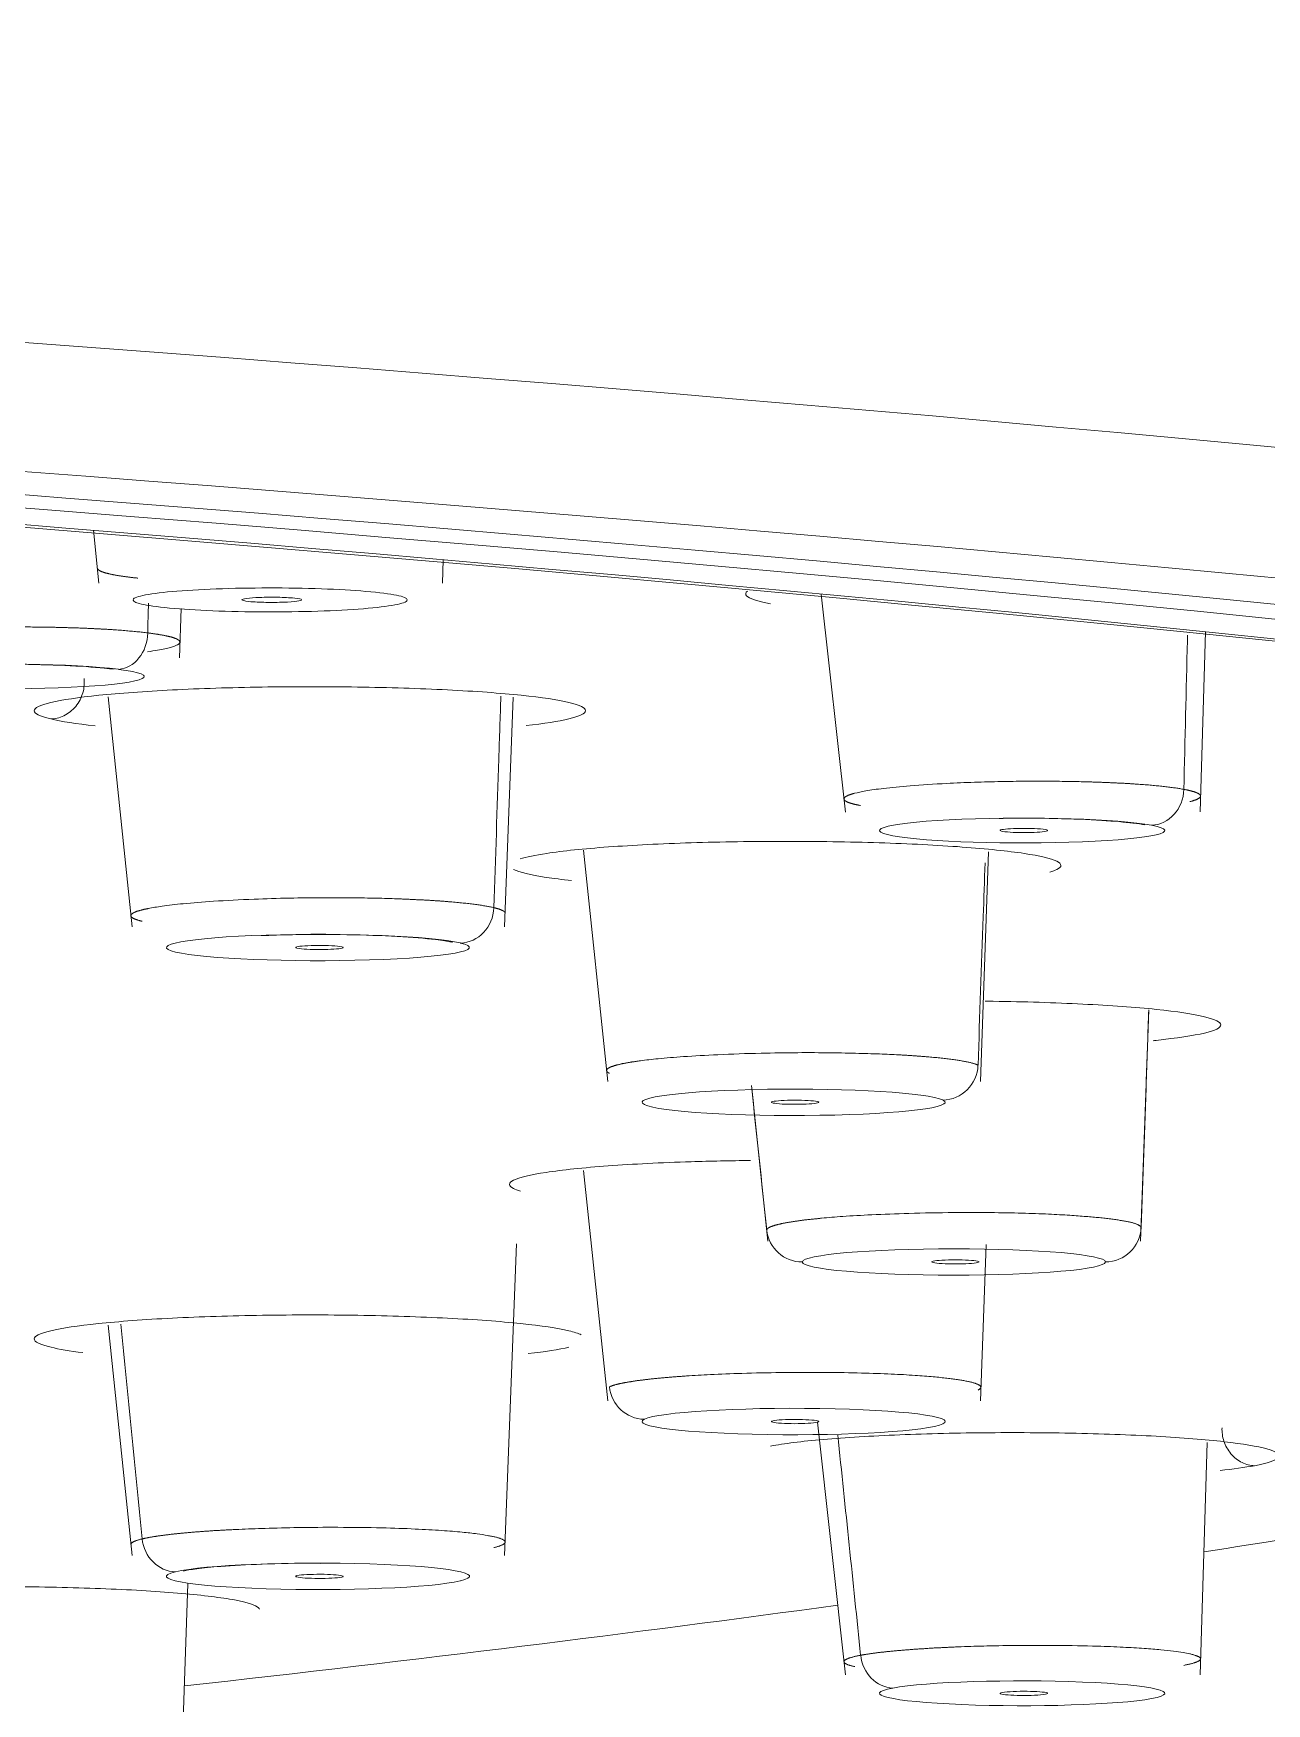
# Model space of a CAD drawing. Extents: x 19821 to 22981, y -91 to 2224.
# Drawn here: x 20771.24 to 20781.61, y 1299.75 to 1313.79 of the extents above; entities that cross this region are included whole.
import ezdxf

# ---------------------------------------------------------------- set-up
doc = ezdxf.new("R2010")
doc.units = 0
doc.header["$LTSCALE"] = 10
doc.header["$MEASUREMENT"] = 0
doc.layers.add('1', color=7, linetype='CONTINUOUS')

msp = doc.modelspace()

# ---------------------------------------------------------------- linework, layer by layer
at = {"layer": '1', "color": 7, "linetype": 'Continuous', "lineweight": 18}
for p, q in [((20771.745, 1309.611), (20771.791, 1309.166)), ((20774.68, 1309.167), (20774.685, 1309.363)), ((20777.863, 1309.075), (20778.066, 1307.242)), ((20772.467, 1308.538), (20772.482, 1308.954)), ((20781.047, 1307.243), (20781.094, 1308.758)), ((20771.868, 1308.212), (20772.069, 1306.278)), ((20775.201, 1306.279), (20775.274, 1308.207)), ((20775.863, 1306.921), (20776.068, 1304.977)), ((20779.201, 1304.978), (20779.27, 1306.907)), ((20780.547, 1303.637), (20780.616, 1305.581)), ((20777.276, 1304.944), (20777.415, 1303.636)), ((20775.864, 1304.229), (20776.068, 1302.294)), ((20775.201, 1300.994), (20775.3, 1303.614)), ((20779.201, 1302.295), (20779.248, 1303.607)), ((20771.869, 1302.929), (20772.069, 1300.994)), ((20777.831, 1302.115), (20778.066, 1299.99)), ((20781.047, 1299.991), (20781.107, 1301.943)), ((20772.467, 1298.696), (20772.539, 1300.757))]:
    msp.add_line(p, q, dxfattribs=at)
at = {"layer": '1', "color": 7, "linetype": 'Continuous', "lineweight": 13}
for centre, major_axis, start_param, end_param in [((20690.341, 1302.937), (-124.486, 0), 3.139264, 4.704892), ((20690.341, 1305.454), (-104, 0), 2.631084, 2.690185), ((20690.341, 1305.454), (-104, 0), 2.48176, 2.573455)]:
    msp.add_ellipse(centre, major_axis=major_axis, ratio=0.087156, start_param=start_param, end_param=end_param, dxfattribs=at)
at = {"layer": '1', "color": 7, "linetype": 'Continuous', "lineweight": 18}
for centre, major_axis, ratio, start_param, end_param in [((20690.341, 1301.967), (-123.486, 0), 0.087156, 3.213209, 4.704892), ((20690.341, 1301.967), (-121.8, 0), 0.087156, 1.570796, 4.70718), ((20690.341, 1301.967), (-120.85, 0), 0.087156, 1.570796, 4.712389), ((20690.341, 1302.016), (119.248, 0), 0.087156, 4.712389, 7.847018), ((20690.341, 1301.967), (119.464, 0), 0.087156, 4.712389, 7.853982), ((20771.956, 1308.741), (-0.037, -0.298), 0.815616, 0.151747, 1.695349), ((20770.974, 1308.382), (-1.2, 0), 0.087155, 3.753924, 6.892401), ((20770.972, 1308.382), (-1.2, 0), 0.087156, 0.612202, 3.750937), ((20780.639, 1307.43), (-0.055, -0.295), 0.90255, 0.204358, 1.74796), ((20779.553, 1307.087), (-1.2, 0), 0.087155, 3.579348, 6.717908), ((20779.551, 1307.087), (-1.2, 0), 0.087156, 0.437636, 3.576438), ((20774.829, 1306.44), (-0.07, -0.292), 0.935954, 0.250483, 1.785635), ((20773.633, 1306.104), (-1.274, 0), 0.087155, 3.491881, 6.630923), ((20773.631, 1306.104), (-1.274, 0), 0.087156, 0.350216, 3.489399), ((20778.885, 1305.121), (-0.133, -0.269), 0.980978, 0.465985, 2.001137), ((20777.631, 1304.803), (-1.274, 0), 0.087155, 3.317383, 6.45635), ((20777.63, 1304.803), (-1.274, 0), 0.087156, 0.175733, 3.314818), ((20777.703, 1303.76), (0.3, 0.002), 0.996195, 3.241173, 4.706531), ((20780.251, 1303.76), (-0.3, -0.002), 0.996195, 1.565704, 3.100855), ((20778.978, 1303.461), (-1.274, 0), 0.087155, 3.14219, 6.282484), ((20778.977, 1303.461), (-1.274, 0), 0.087156, 0.000477, 3.141006), ((20776.376, 1302.438), (-0.133, 0.269), 0.981143, 1.208045, 2.673403), ((20777.631, 1302.12), (-1.274, 0), 0.087155, 2.967655, 6.10795), ((20777.631, 1302.12), (-1.274, 0), 0.087156, 6.10913, 9.249659), ((20772.435, 1301.156), (-0.07, 0.292), 0.93628, 1.425098, 2.890456), ((20690.341, 1301.967), (-123.486, 0), 0.087156, 1.570796, 3.036476), ((20773.632, 1300.819), (-1.274, 0), 0.087156, 5.934764, 9.074958), ((20773.632, 1300.819), (-1.274, 0), 0.087155, 2.793298, 5.93324), ((20778.465, 1300.179), (-0.055, 0.295), 0.903168, 1.4802, 2.936581), ((20779.553, 1299.836), (-1.2, 0), 0.087156, 5.848334, 8.986788), ((20779.551, 1299.836), (-1.2, 0), 0.087155, 2.706915, 5.845022)]:
    msp.add_ellipse(centre, major_axis=major_axis, ratio=ratio, start_param=start_param, end_param=end_param, dxfattribs=at)
for points, knots in [([(20772.118, 1309.208), (20772.114, 1309.209), (20772.106, 1309.21), (20772.094, 1309.211), (20772.083, 1309.212), (20772.071, 1309.213), (20772.06, 1309.215), (20772.049, 1309.216), (20772.038, 1309.217), (20772.028, 1309.219), (20772.017, 1309.22), (20772.007, 1309.222), (20771.997, 1309.223), (20771.987, 1309.224), (20771.977, 1309.226), (20771.968, 1309.227), (20771.958, 1309.229), (20771.949, 1309.23), (20771.94, 1309.232), (20771.932, 1309.233), (20771.923, 1309.235), (20771.915, 1309.236), (20771.907, 1309.238), (20771.899, 1309.24), (20771.891, 1309.241), (20771.884, 1309.243), (20771.877, 1309.244), (20771.87, 1309.246), (20771.863, 1309.248), (20771.857, 1309.25), (20771.85, 1309.251), (20771.844, 1309.253), (20771.839, 1309.255), (20771.833, 1309.256), (20771.828, 1309.258), (20771.823, 1309.26), (20771.818, 1309.262), (20771.814, 1309.263), (20771.809, 1309.265), (20771.805, 1309.267), (20771.802, 1309.269), (20771.798, 1309.271), (20771.795, 1309.273), (20771.792, 1309.274), (20771.789, 1309.276), (20771.787, 1309.278), (20771.785, 1309.28), (20771.783, 1309.282), (20771.781, 1309.284), (20771.78, 1309.286), (20771.779, 1309.288), (20771.779, 1309.29), (20771.778, 1309.291), (20771.778, 1309.292), (20771.778, 1309.292)], [0, 0, 0, 0, 0.018525, 0.037091, 0.055697, 0.074343, 0.09303, 0.111757, 0.130525, 0.149333, 0.168181, 0.18707, 0.205999, 0.224969, 0.243979, 0.263029, 0.28212, 0.301251, 0.320423, 0.339635, 0.358887, 0.37818, 0.397513, 0.416887, 0.4363, 0.455754, 0.475249, 0.494784, 0.514359, 0.533974, 0.55363, 0.573326, 0.593063, 0.61284, 0.632657, 0.652514, 0.672412, 0.69235, 0.712328, 0.732347, 0.752405, 0.772505, 0.792644, 0.812823, 0.833043, 0.853303, 0.873604, 0.893944, 0.914325, 0.934746, 0.955207, 0.975709, 0.99625, 1, 1, 1, 1]), ([(20777.436, 1308.993), (20777.324, 1309.015), (20777.217, 1309.049), (20777.225, 1309.086), (20777.244, 1309.1)], [0, 0, 0, 0, 0.624877, 1, 1, 1, 1]), ([(20769.746, 1308.572), (20769.742, 1308.573), (20769.735, 1308.574), (20769.724, 1308.575), (20769.713, 1308.576), (20769.702, 1308.578), (20769.692, 1308.579), (20769.682, 1308.581), (20769.672, 1308.582), (20769.662, 1308.584), (20769.653, 1308.585), (20769.644, 1308.587), (20769.635, 1308.588), (20769.626, 1308.59), (20769.617, 1308.592), (20769.609, 1308.593), (20769.601, 1308.595), (20769.593, 1308.596), (20769.585, 1308.598), (20769.578, 1308.6), (20769.571, 1308.601), (20769.564, 1308.603), (20769.557, 1308.605), (20769.551, 1308.607), (20769.544, 1308.608), (20769.538, 1308.61), (20769.533, 1308.612), (20769.527, 1308.613), (20769.522, 1308.615), (20769.517, 1308.617), (20769.513, 1308.619), (20769.508, 1308.621), (20769.504, 1308.622), (20769.5, 1308.624), (20769.497, 1308.626), (20769.493, 1308.628), (20769.49, 1308.63), (20769.488, 1308.632), (20769.485, 1308.633), (20769.483, 1308.635), (20769.481, 1308.637), (20769.479, 1308.639), (20769.478, 1308.641), (20769.477, 1308.643), (20769.476, 1308.645), (20769.475, 1308.647), (20769.475, 1308.649), (20769.475, 1308.65), (20769.475, 1308.652), (20769.476, 1308.654), (20769.477, 1308.656), (20769.478, 1308.658), (20769.48, 1308.66), (20769.481, 1308.662), (20769.483, 1308.664), (20769.486, 1308.666), (20769.488, 1308.668), (20769.491, 1308.67), (20769.494, 1308.672), (20769.509, 1308.68), (20769.552, 1308.695), (20769.662, 1308.719), (20769.845, 1308.744), (20770.077, 1308.765), (20770.319, 1308.78), (20770.531, 1308.789), (20770.733, 1308.795), (20770.918, 1308.798), (20771.084, 1308.799), (20771.199, 1308.798), (20771.272, 1308.797), (20771.31, 1308.797), (20771.348, 1308.796), (20771.386, 1308.796), (20771.423, 1308.795), (20771.46, 1308.794), (20771.497, 1308.793), (20771.533, 1308.792), (20771.568, 1308.791), (20771.603, 1308.79), (20771.638, 1308.789), (20771.672, 1308.787), (20771.706, 1308.786), (20771.739, 1308.784), (20771.771, 1308.783), (20771.803, 1308.781), (20771.834, 1308.779), (20771.865, 1308.778), (20771.895, 1308.776), (20771.924, 1308.774), (20771.953, 1308.772), (20771.981, 1308.77), (20772.009, 1308.767), (20772.035, 1308.765), (20772.061, 1308.763), (20772.086, 1308.761), (20772.111, 1308.758), (20772.135, 1308.756), (20772.158, 1308.753), (20772.18, 1308.751), (20772.194, 1308.749), (20772.201, 1308.748)], [0, 0, 0, 0, 0.00417, 0.008345, 0.012526, 0.016711, 0.020901, 0.025097, 0.029297, 0.033503, 0.037713, 0.041929, 0.046149, 0.050375, 0.054606, 0.058841, 0.063082, 0.067328, 0.071579, 0.075835, 0.080095, 0.084361, 0.088632, 0.092908, 0.097189, 0.101475, 0.105766, 0.110062, 0.114363, 0.118669, 0.12298, 0.127297, 0.131618, 0.135944, 0.140275, 0.144611, 0.148952, 0.153299, 0.15765, 0.162006, 0.166367, 0.170733, 0.175105, 0.179481, 0.183862, 0.188248, 0.19264, 0.197036, 0.201437, 0.205843, 0.210254, 0.214671, 0.219092, 0.223518, 0.227949, 0.232385, 0.236827, 0.241273, 0.245724, 0.25018, 0.297768, 0.355265, 0.422644, 0.499872, 0.552453, 0.60066, 0.644497, 0.683967, 0.719072, 0.749813, 0.758147, 0.766462, 0.77476, 0.78304, 0.791302, 0.799547, 0.807774, 0.815984, 0.824176, 0.832351, 0.840508, 0.848648, 0.85677, 0.864875, 0.872962, 0.881032, 0.889084, 0.897119, 0.905137, 0.913137, 0.92112, 0.929086, 0.937034, 0.944965, 0.952879, 0.960775, 0.968655, 0.976517, 0.984362, 0.992189, 1, 1, 1, 1]), ([(20772.201, 1308.748), (20772.205, 1308.748), (20772.212, 1308.747), (20772.223, 1308.745), (20772.234, 1308.744), (20772.245, 1308.742), (20772.255, 1308.741), (20772.265, 1308.739), (20772.275, 1308.738), (20772.285, 1308.736), (20772.294, 1308.735), (20772.303, 1308.733), (20772.313, 1308.732), (20772.321, 1308.73), (20772.33, 1308.729), (20772.338, 1308.727), (20772.346, 1308.725), (20772.354, 1308.724), (20772.362, 1308.722), (20772.369, 1308.72), (20772.377, 1308.719), (20772.383, 1308.717), (20772.39, 1308.715), (20772.397, 1308.714), (20772.403, 1308.712), (20772.409, 1308.71), (20772.414, 1308.708), (20772.42, 1308.707), (20772.425, 1308.705), (20772.43, 1308.703), (20772.434, 1308.701), (20772.439, 1308.7), (20772.443, 1308.698), (20772.447, 1308.696), (20772.45, 1308.694), (20772.454, 1308.692), (20772.457, 1308.69), (20772.459, 1308.689), (20772.462, 1308.687), (20772.464, 1308.685), (20772.466, 1308.683), (20772.468, 1308.681), (20772.469, 1308.679), (20772.47, 1308.677), (20772.471, 1308.675), (20772.472, 1308.674), (20772.472, 1308.672), (20772.472, 1308.67), (20772.472, 1308.668), (20772.471, 1308.666), (20772.47, 1308.664), (20772.469, 1308.662), (20772.467, 1308.66), (20772.466, 1308.658), (20772.464, 1308.656), (20772.461, 1308.654), (20772.459, 1308.652), (20772.456, 1308.65), (20772.453, 1308.649), (20772.438, 1308.64), (20772.395, 1308.625), (20772.307, 1308.606), (20772.23, 1308.594), (20772.2, 1308.59)], [0, 0, 0, 0, 0.010735, 0.021482, 0.032241, 0.043013, 0.053797, 0.064592, 0.0754, 0.086221, 0.097053, 0.107898, 0.118755, 0.129624, 0.140505, 0.151399, 0.162305, 0.173223, 0.184153, 0.195096, 0.206051, 0.217018, 0.227997, 0.238989, 0.249993, 0.26101, 0.272038, 0.283079, 0.294133, 0.305198, 0.316276, 0.327367, 0.338469, 0.349585, 0.360712, 0.371852, 0.383004, 0.394169, 0.405346, 0.416535, 0.427737, 0.438951, 0.450178, 0.461417, 0.472669, 0.483933, 0.495209, 0.506498, 0.517799, 0.529113, 0.54044, 0.551778, 0.56313, 0.574494, 0.58587, 0.597259, 0.60866, 0.620074, 0.631501, 0.64294, 0.765617, 0.913454, 1, 1, 1, 1]), ([(20770.655, 1308.481), (20770.658, 1308.482), (20770.79, 1308.487), (20771.099, 1308.486), (20771.513, 1308.477), (20771.783, 1308.458), (20771.893, 1308.446), (20771.919, 1308.443)], [0, 0, 0, 0, 0.008885, 0.304918, 0.605079, 0.902571, 1, 1, 1, 1]), ([(20775.742, 1308.163), (20775.835, 1308.14), (20775.928, 1308.095), (20775.789, 1308.025), (20775.533, 1307.985), (20775.381, 1307.969)], [0, 0, 0, 0, 0.343482, 0.686964, 1, 1, 1, 1]), ([(20778.194, 1307.297), (20778.192, 1307.297), (20778.186, 1307.298), (20778.178, 1307.3), (20778.17, 1307.302), (20778.163, 1307.303), (20778.156, 1307.305), (20778.149, 1307.306), (20778.142, 1307.308), (20778.135, 1307.31), (20778.129, 1307.311), (20778.123, 1307.313), (20778.117, 1307.315), (20778.112, 1307.316), (20778.106, 1307.318), (20778.101, 1307.32), (20778.096, 1307.321), (20778.092, 1307.323), (20778.087, 1307.325), (20778.083, 1307.327), (20778.08, 1307.328), (20778.076, 1307.33), (20778.073, 1307.332), (20778.07, 1307.334), (20778.067, 1307.335), (20778.064, 1307.337), (20778.062, 1307.339), (20778.06, 1307.341), (20778.058, 1307.343), (20778.057, 1307.344), (20778.056, 1307.346), (20778.055, 1307.348), (20778.054, 1307.35), (20778.054, 1307.352), (20778.054, 1307.354), (20778.054, 1307.356), (20778.055, 1307.357), (20778.056, 1307.359), (20778.057, 1307.361), (20778.058, 1307.363), (20778.06, 1307.365), (20778.062, 1307.367), (20778.064, 1307.369), (20778.066, 1307.37), (20778.069, 1307.372), (20778.072, 1307.374), (20778.075, 1307.376), (20778.079, 1307.378), (20778.083, 1307.38), (20778.087, 1307.382), (20778.092, 1307.384), (20778.096, 1307.386), (20778.101, 1307.387), (20778.107, 1307.389), (20778.112, 1307.391), (20778.118, 1307.393), (20778.124, 1307.395), (20778.131, 1307.397), (20778.138, 1307.399), (20778.167, 1307.406), (20778.238, 1307.421), (20778.389, 1307.443), (20778.615, 1307.465), (20778.88, 1307.482), (20779.143, 1307.493), (20779.367, 1307.499), (20779.573, 1307.502), (20779.759, 1307.502), (20779.921, 1307.5), (20780.032, 1307.498), (20780.102, 1307.496), (20780.138, 1307.495), (20780.174, 1307.494), (20780.209, 1307.493), (20780.244, 1307.491), (20780.278, 1307.49), (20780.312, 1307.488), (20780.345, 1307.487), (20780.377, 1307.485), (20780.409, 1307.484), (20780.44, 1307.482), (20780.471, 1307.48), (20780.501, 1307.478), (20780.53, 1307.476), (20780.558, 1307.474), (20780.586, 1307.472), (20780.613, 1307.47), (20780.64, 1307.467), (20780.665, 1307.465), (20780.69, 1307.463), (20780.714, 1307.46), (20780.738, 1307.458), (20780.76, 1307.455), (20780.782, 1307.453), (20780.803, 1307.45), (20780.823, 1307.447), (20780.842, 1307.445), (20780.861, 1307.442), (20780.878, 1307.439), (20780.895, 1307.436), (20780.906, 1307.434), (20780.911, 1307.433)], [0, 0, 0, 0, 0.00417, 0.008345, 0.012526, 0.016711, 0.020901, 0.025097, 0.029297, 0.033503, 0.037713, 0.041929, 0.046149, 0.050375, 0.054606, 0.058841, 0.063082, 0.067328, 0.071579, 0.075835, 0.080095, 0.084361, 0.088632, 0.092908, 0.097189, 0.101475, 0.105766, 0.110062, 0.114363, 0.118669, 0.12298, 0.127297, 0.131618, 0.135944, 0.140275, 0.144611, 0.148952, 0.153299, 0.15765, 0.162006, 0.166367, 0.170733, 0.175105, 0.179481, 0.183862, 0.188248, 0.19264, 0.197036, 0.201437, 0.205843, 0.210254, 0.214671, 0.219092, 0.223518, 0.227949, 0.232385, 0.236827, 0.241273, 0.245724, 0.25018, 0.297768, 0.355265, 0.422644, 0.499872, 0.552453, 0.60066, 0.644497, 0.683967, 0.719072, 0.749813, 0.758147, 0.766462, 0.77476, 0.78304, 0.791302, 0.799547, 0.807774, 0.815984, 0.824176, 0.832351, 0.840508, 0.848648, 0.85677, 0.864875, 0.872962, 0.881032, 0.889084, 0.897119, 0.905137, 0.913137, 0.92112, 0.929086, 0.937034, 0.944965, 0.952879, 0.960775, 0.968655, 0.976517, 0.984362, 0.992189, 1, 1, 1, 1]), ([(20780.911, 1307.433), (20780.914, 1307.433), (20780.919, 1307.432), (20780.927, 1307.43), (20780.935, 1307.429), (20780.942, 1307.427), (20780.95, 1307.425), (20780.957, 1307.424), (20780.963, 1307.422), (20780.97, 1307.42), (20780.976, 1307.419), (20780.982, 1307.417), (20780.988, 1307.415), (20780.994, 1307.414), (20780.999, 1307.412), (20781.004, 1307.41), (20781.009, 1307.409), (20781.014, 1307.407), (20781.018, 1307.405), (20781.022, 1307.403), (20781.026, 1307.402), (20781.029, 1307.4), (20781.033, 1307.398), (20781.036, 1307.396), (20781.038, 1307.395), (20781.041, 1307.393), (20781.043, 1307.391), (20781.045, 1307.389), (20781.047, 1307.387), (20781.048, 1307.386), (20781.049, 1307.384), (20781.05, 1307.382), (20781.051, 1307.38), (20781.051, 1307.378), (20781.051, 1307.376), (20781.051, 1307.374), (20781.05, 1307.373), (20781.05, 1307.371), (20781.049, 1307.369), (20781.047, 1307.367), (20781.046, 1307.365), (20781.044, 1307.363), (20781.041, 1307.361), (20781.039, 1307.359), (20781.036, 1307.358), (20781.033, 1307.356), (20781.03, 1307.354), (20781.026, 1307.352), (20781.022, 1307.35), (20781.018, 1307.348), (20781.014, 1307.346), (20781.009, 1307.344), (20781.004, 1307.343), (20780.998, 1307.341), (20780.993, 1307.339), (20780.987, 1307.337), (20780.981, 1307.335), (20780.974, 1307.333), (20780.968, 1307.331), (20780.963, 1307.33), (20780.96, 1307.33), (20780.96, 1307.33)], [0, 0, 0, 0, 0.016696, 0.033411, 0.050145, 0.066898, 0.08367, 0.100461, 0.11727, 0.134099, 0.150947, 0.167814, 0.184699, 0.201604, 0.218528, 0.235471, 0.252432, 0.269413, 0.286413, 0.303432, 0.320471, 0.337528, 0.354604, 0.3717, 0.388814, 0.405948, 0.423101, 0.440273, 0.457465, 0.474675, 0.491905, 0.509154, 0.526422, 0.543709, 0.561016, 0.578341, 0.595687, 0.613051, 0.630435, 0.647837, 0.66526, 0.682701, 0.700162, 0.717642, 0.735142, 0.752661, 0.770199, 0.787757, 0.805334, 0.82293, 0.840546, 0.858181, 0.875836, 0.89351, 0.911204, 0.928917, 0.94665, 0.964402, 0.982173, 0.999964, 1, 1, 1, 1]), ([(20779.358, 1307.188), (20779.373, 1307.189), (20779.523, 1307.193), (20779.841, 1307.189), (20780.22, 1307.175), (20780.469, 1307.153), (20780.557, 1307.14), (20780.584, 1307.135)], [0, 0, 0, 0, 0.031394, 0.315233, 0.600401, 0.849643, 1, 1, 1, 1]), ([(20775.331, 1306.849), (20775.384, 1306.865), (20775.567, 1306.903), (20776.043, 1306.952), (20776.754, 1306.988), (20777.56, 1307), (20778.365, 1306.988), (20779.076, 1306.952), (20779.613, 1306.896), (20779.792, 1306.853), (20779.842, 1306.829)], [0, 0, 0, 0, 0.091116, 0.220956, 0.350797, 0.480637, 0.610478, 0.740319, 0.870159, 1, 1, 1, 1]), ([(20775.764, 1306.667), (20775.684, 1306.675), (20775.458, 1306.704), (20775.327, 1306.735), (20775.277, 1306.759)], [0, 0, 0, 0, 0.315778, 1, 1, 1, 1]), ([(20779.842, 1306.829), (20779.889, 1306.806), (20779.89, 1306.775), (20779.808, 1306.745), (20779.784, 1306.738)], [0, 0, 0, 0, 0.760792, 1, 1, 1, 1]), ([(20772.154, 1306.324), (20772.152, 1306.325), (20772.147, 1306.326), (20772.141, 1306.328), (20772.134, 1306.329), (20772.128, 1306.331), (20772.122, 1306.333), (20772.117, 1306.335), (20772.111, 1306.336), (20772.106, 1306.338), (20772.101, 1306.34), (20772.097, 1306.342), (20772.092, 1306.343), (20772.088, 1306.345), (20772.084, 1306.347), (20772.081, 1306.349), (20772.077, 1306.351), (20772.074, 1306.352), (20772.072, 1306.354), (20772.069, 1306.356), (20772.067, 1306.358), (20772.065, 1306.36), (20772.063, 1306.362), (20772.062, 1306.364), (20772.061, 1306.365), (20772.06, 1306.367), (20772.06, 1306.369), (20772.06, 1306.371), (20772.06, 1306.373), (20772.06, 1306.375), (20772.061, 1306.377), (20772.062, 1306.379), (20772.063, 1306.381), (20772.064, 1306.383), (20772.066, 1306.385), (20772.068, 1306.386), (20772.071, 1306.388), (20772.073, 1306.39), (20772.076, 1306.392), (20772.08, 1306.394), (20772.083, 1306.396), (20772.087, 1306.398), (20772.091, 1306.4), (20772.096, 1306.402), (20772.1, 1306.404), (20772.105, 1306.406), (20772.111, 1306.408), (20772.116, 1306.41), (20772.122, 1306.411), (20772.129, 1306.413), (20772.135, 1306.415), (20772.142, 1306.417), (20772.149, 1306.419), (20772.157, 1306.421), (20772.164, 1306.423), (20772.172, 1306.425), (20772.18, 1306.427), (20772.189, 1306.428), (20772.198, 1306.43), (20772.237, 1306.438), (20772.325, 1306.453), (20772.504, 1306.474), (20772.761, 1306.494), (20773.068, 1306.51), (20773.382, 1306.52), (20773.661, 1306.523), (20773.908, 1306.522), (20774.117, 1306.519), (20774.254, 1306.515), (20774.334, 1306.512), (20774.371, 1306.51), (20774.407, 1306.509), (20774.442, 1306.507), (20774.477, 1306.505), (20774.511, 1306.504), (20774.544, 1306.502), (20774.577, 1306.5), (20774.609, 1306.498), (20774.641, 1306.496), (20774.671, 1306.494), (20774.701, 1306.492), (20774.73, 1306.489), (20774.758, 1306.487), (20774.786, 1306.484), (20774.813, 1306.482), (20774.839, 1306.479), (20774.864, 1306.477), (20774.888, 1306.474), (20774.911, 1306.472), (20774.934, 1306.469), (20774.956, 1306.466), (20774.977, 1306.463), (20774.996, 1306.46), (20775.016, 1306.457), (20775.034, 1306.454), (20775.051, 1306.451), (20775.067, 1306.448), (20775.083, 1306.445), (20775.097, 1306.442), (20775.106, 1306.44), (20775.111, 1306.439)], [0, 0, 0, 0, 0.004171, 0.008347, 0.012528, 0.016714, 0.020904, 0.0251, 0.029301, 0.033508, 0.037719, 0.041935, 0.046156, 0.050382, 0.054613, 0.058849, 0.06309, 0.067336, 0.071588, 0.075844, 0.080105, 0.084371, 0.088643, 0.092919, 0.0972, 0.101486, 0.105778, 0.110074, 0.114375, 0.118682, 0.122993, 0.127309, 0.131631, 0.135957, 0.140288, 0.144625, 0.148966, 0.153312, 0.157663, 0.16202, 0.166381, 0.170747, 0.175119, 0.179495, 0.183876, 0.188262, 0.192654, 0.19705, 0.201451, 0.205857, 0.210268, 0.214684, 0.219106, 0.223532, 0.227963, 0.232399, 0.23684, 0.241286, 0.245737, 0.250193, 0.2978, 0.355307, 0.422689, 0.499917, 0.562473, 0.618739, 0.668715, 0.712403, 0.749803, 0.758136, 0.766451, 0.774748, 0.783028, 0.79129, 0.799535, 0.807762, 0.815972, 0.824164, 0.832339, 0.840497, 0.848637, 0.856759, 0.864864, 0.872952, 0.881022, 0.889075, 0.897111, 0.905129, 0.91313, 0.921114, 0.92908, 0.937029, 0.944961, 0.952875, 0.960772, 0.968652, 0.976515, 0.984361, 0.992189, 1, 1, 1, 1]), ([(20775.111, 1306.439), (20775.113, 1306.438), (20775.118, 1306.437), (20775.124, 1306.435), (20775.131, 1306.434), (20775.137, 1306.432), (20775.143, 1306.43), (20775.149, 1306.429), (20775.154, 1306.427), (20775.159, 1306.425), (20775.164, 1306.423), (20775.169, 1306.421), (20775.173, 1306.42), (20775.177, 1306.418), (20775.181, 1306.416), (20775.185, 1306.414), (20775.188, 1306.412), (20775.191, 1306.411), (20775.194, 1306.409), (20775.196, 1306.407), (20775.198, 1306.405), (20775.2, 1306.403), (20775.202, 1306.401), (20775.203, 1306.399), (20775.204, 1306.398), (20775.205, 1306.396), (20775.205, 1306.394), (20775.206, 1306.392), (20775.206, 1306.391), (20775.206, 1306.391)], [0, 0, 0, 0, 0.037121, 0.074285, 0.111492, 0.14874, 0.186031, 0.223365, 0.260741, 0.29816, 0.335621, 0.373125, 0.410672, 0.448261, 0.485892, 0.523567, 0.561284, 0.599043, 0.636845, 0.67469, 0.712578, 0.750509, 0.788482, 0.826498, 0.864557, 0.902658, 0.940803, 0.97899, 1, 1, 1, 1]), ([(20773.156, 1306.204), (20773.241, 1306.207), (20773.468, 1306.215), (20773.882, 1306.214), (20774.312, 1306.199), (20774.612, 1306.175), (20774.735, 1306.154), (20774.76, 1306.149), (20774.763, 1306.148)], [0, 0, 0, 0, 0.138183, 0.363805, 0.59104, 0.814953, 0.96813, 1, 1, 1, 1]), ([(20779.24, 1305.654), (20779.263, 1305.653), (20779.55, 1305.649), (20780.084, 1305.632), (20780.714, 1305.587), (20781.131, 1305.523), (20781.221, 1305.478), (20781.223, 1305.454)], [0, 0, 0, 0, 0.020744, 0.265558, 0.510372, 0.755186, 1, 1, 1, 1]), ([(20781.223, 1305.454), (20781.221, 1305.43), (20781.132, 1305.384), (20780.846, 1305.341), (20780.661, 1305.322), (20780.653, 1305.321)], [0, 0, 0, 0, 0.48877, 0.97754, 1, 1, 1, 1]), ([(20776.082, 1305.047), (20776.081, 1305.047), (20776.079, 1305.048), (20776.076, 1305.05), (20776.073, 1305.052), (20776.07, 1305.054), (20776.068, 1305.056), (20776.066, 1305.057), (20776.064, 1305.059), (20776.062, 1305.061), (20776.061, 1305.063), (20776.06, 1305.065), (20776.059, 1305.066), (20776.059, 1305.068), (20776.058, 1305.07), (20776.058, 1305.072), (20776.059, 1305.074), (20776.059, 1305.076), (20776.06, 1305.077), (20776.062, 1305.079), (20776.063, 1305.081), (20776.065, 1305.083), (20776.067, 1305.085), (20776.069, 1305.087), (20776.072, 1305.089), (20776.075, 1305.091), (20776.078, 1305.092), (20776.081, 1305.094), (20776.085, 1305.096), (20776.089, 1305.098), (20776.094, 1305.1), (20776.098, 1305.102), (20776.103, 1305.104), (20776.108, 1305.105), (20776.114, 1305.107), (20776.12, 1305.109), (20776.126, 1305.111), (20776.132, 1305.113), (20776.139, 1305.115), (20776.145, 1305.117), (20776.153, 1305.118), (20776.16, 1305.12), (20776.168, 1305.122), (20776.176, 1305.124), (20776.184, 1305.126), (20776.193, 1305.128), (20776.202, 1305.129), (20776.211, 1305.131), (20776.221, 1305.133), (20776.23, 1305.135), (20776.24, 1305.137), (20776.251, 1305.138), (20776.261, 1305.14), (20776.272, 1305.142), (20776.283, 1305.144), (20776.295, 1305.145), (20776.306, 1305.147), (20776.318, 1305.149), (20776.331, 1305.15), (20776.383, 1305.158), (20776.498, 1305.171), (20776.713, 1305.188), (20777.003, 1305.205), (20777.332, 1305.216), (20777.656, 1305.221), (20777.934, 1305.22), (20778.172, 1305.215), (20778.369, 1305.209), (20778.495, 1305.203), (20778.567, 1305.199), (20778.6, 1305.197), (20778.632, 1305.195), (20778.663, 1305.192), (20778.693, 1305.19), (20778.723, 1305.188), (20778.752, 1305.186), (20778.78, 1305.183), (20778.807, 1305.181), (20778.834, 1305.178), (20778.859, 1305.176), (20778.884, 1305.173), (20778.908, 1305.17), (20778.931, 1305.168), (20778.953, 1305.165), (20778.974, 1305.162), (20778.995, 1305.159), (20779.014, 1305.156), (20779.032, 1305.153), (20779.05, 1305.15), (20779.067, 1305.147), (20779.082, 1305.144), (20779.097, 1305.141), (20779.111, 1305.138), (20779.124, 1305.135), (20779.136, 1305.131), (20779.147, 1305.128), (20779.157, 1305.125), (20779.166, 1305.122), (20779.174, 1305.118), (20779.178, 1305.116), (20779.181, 1305.115)], [0, 0, 0, 0, 0.004171, 0.008347, 0.012528, 0.016714, 0.020904, 0.0251, 0.029301, 0.033508, 0.037719, 0.041935, 0.046156, 0.050382, 0.054613, 0.058849, 0.06309, 0.067336, 0.071588, 0.075844, 0.080105, 0.084371, 0.088643, 0.092919, 0.0972, 0.101486, 0.105778, 0.110074, 0.114375, 0.118682, 0.122993, 0.127309, 0.131631, 0.135957, 0.140288, 0.144625, 0.148966, 0.153312, 0.157663, 0.16202, 0.166381, 0.170747, 0.175119, 0.179495, 0.183876, 0.188262, 0.192654, 0.19705, 0.201451, 0.205857, 0.210268, 0.214684, 0.219106, 0.223532, 0.227963, 0.232399, 0.23684, 0.241286, 0.245737, 0.250193, 0.2978, 0.355307, 0.422689, 0.499917, 0.562473, 0.618739, 0.668715, 0.712403, 0.749803, 0.758136, 0.766451, 0.774748, 0.783028, 0.79129, 0.799535, 0.807762, 0.815972, 0.824164, 0.832339, 0.840497, 0.848637, 0.856759, 0.864864, 0.872952, 0.881022, 0.889075, 0.897111, 0.905129, 0.91313, 0.921114, 0.92908, 0.937029, 0.944961, 0.952875, 0.960772, 0.968652, 0.976515, 0.984361, 0.992189, 1, 1, 1, 1]), ([(20775.277, 1304.149), (20775.327, 1304.172), (20775.505, 1304.216), (20776.044, 1304.272), (20776.667, 1304.303), (20777.098, 1304.312), (20777.267, 1304.314)], [0, 0, 0, 0, 0.275198, 0.550396, 0.825593, 1, 1, 1, 1]), ([(20775.336, 1304.057), (20775.311, 1304.064), (20775.229, 1304.094), (20775.231, 1304.125), (20775.277, 1304.149)], [0, 0, 0, 0, 0.24051, 1, 1, 1, 1]), ([(20777.405, 1303.729), (20777.405, 1303.73), (20777.405, 1303.731), (20777.406, 1303.733), (20777.406, 1303.734), (20777.407, 1303.736), (20777.408, 1303.738), (20777.41, 1303.74), (20777.412, 1303.742), (20777.414, 1303.743), (20777.416, 1303.745), (20777.419, 1303.747), (20777.421, 1303.749), (20777.425, 1303.751), (20777.428, 1303.752), (20777.432, 1303.754), (20777.436, 1303.756), (20777.44, 1303.758), (20777.445, 1303.76), (20777.449, 1303.761), (20777.454, 1303.763), (20777.46, 1303.765), (20777.466, 1303.767), (20777.471, 1303.769), (20777.478, 1303.771), (20777.484, 1303.772), (20777.491, 1303.774), (20777.498, 1303.776), (20777.505, 1303.778), (20777.513, 1303.779), (20777.521, 1303.781), (20777.529, 1303.783), (20777.537, 1303.785), (20777.546, 1303.787), (20777.555, 1303.788), (20777.564, 1303.79), (20777.574, 1303.792), (20777.584, 1303.794), (20777.594, 1303.795), (20777.604, 1303.797), (20777.615, 1303.799), (20777.626, 1303.8), (20777.637, 1303.802), (20777.648, 1303.804), (20777.66, 1303.805), (20777.672, 1303.807), (20777.684, 1303.809), (20777.697, 1303.81), (20777.709, 1303.812), (20777.722, 1303.814), (20777.736, 1303.815), (20777.749, 1303.817), (20777.763, 1303.818), (20777.777, 1303.82), (20777.791, 1303.821), (20777.806, 1303.823), (20777.82, 1303.824), (20777.835, 1303.826), (20777.85, 1303.827), (20777.916, 1303.834), (20778.053, 1303.845), (20778.297, 1303.859), (20778.612, 1303.871), (20778.954, 1303.877), (20779.277, 1303.877), (20779.545, 1303.872), (20779.768, 1303.864), (20779.947, 1303.854), (20780.057, 1303.846), (20780.119, 1303.841), (20780.147, 1303.839), (20780.174, 1303.836), (20780.2, 1303.834), (20780.225, 1303.831), (20780.25, 1303.828), (20780.273, 1303.826), (20780.296, 1303.823), (20780.318, 1303.82), (20780.338, 1303.817), (20780.358, 1303.814), (20780.377, 1303.811), (20780.395, 1303.808), (20780.412, 1303.805), (20780.428, 1303.802), (20780.443, 1303.799), (20780.457, 1303.796), (20780.47, 1303.793), (20780.482, 1303.79), (20780.493, 1303.786), (20780.503, 1303.783), (20780.513, 1303.78), (20780.521, 1303.777), (20780.528, 1303.773), (20780.534, 1303.77), (20780.539, 1303.767), (20780.544, 1303.763), (20780.547, 1303.76), (20780.549, 1303.757), (20780.551, 1303.753), (20780.551, 1303.751), (20780.551, 1303.75)], [0, 0, 0, 0, 0.004171, 0.008347, 0.012528, 0.016714, 0.020904, 0.0251, 0.029301, 0.033508, 0.037719, 0.041935, 0.046156, 0.050382, 0.054613, 0.058849, 0.06309, 0.067336, 0.071588, 0.075844, 0.080105, 0.084371, 0.088643, 0.092919, 0.0972, 0.101486, 0.105778, 0.110074, 0.114375, 0.118682, 0.122993, 0.127309, 0.131631, 0.135957, 0.140288, 0.144625, 0.148966, 0.153312, 0.157663, 0.16202, 0.166381, 0.170747, 0.175119, 0.179495, 0.183876, 0.188262, 0.192654, 0.19705, 0.201451, 0.205857, 0.210268, 0.214684, 0.219106, 0.223532, 0.227963, 0.232399, 0.23684, 0.241286, 0.245737, 0.250193, 0.2978, 0.355307, 0.422689, 0.499917, 0.562473, 0.618739, 0.668715, 0.712403, 0.749803, 0.758136, 0.766451, 0.774748, 0.783028, 0.79129, 0.799535, 0.807762, 0.815972, 0.824164, 0.832339, 0.840497, 0.848637, 0.856759, 0.864864, 0.872952, 0.881022, 0.889075, 0.897111, 0.905129, 0.91313, 0.921114, 0.92908, 0.937029, 0.944961, 0.952875, 0.960772, 0.968652, 0.976515, 0.984361, 0.992189, 1, 1, 1, 1]), ([(20771.386, 1302.883), (20771.482, 1302.906), (20771.744, 1302.945), (20772.387, 1302.993), (20773.156, 1303.017), (20773.977, 1303.017), (20774.746, 1302.992), (20775.372, 1302.946), (20775.716, 1302.895), (20775.821, 1302.86), (20775.845, 1302.849)], [0, 0, 0, 0, 0.133372, 0.266743, 0.400115, 0.533487, 0.666858, 0.80023, 0.933602, 1, 1, 1, 1]), ([(20771.656, 1302.699), (20771.546, 1302.713), (20771.33, 1302.749), (20771.199, 1302.815), (20771.293, 1302.86), (20771.386, 1302.883)], [0, 0, 0, 0, 0.265798, 0.632899, 1, 1, 1, 1]), ([(20776.082, 1302.411), (20776.084, 1302.412), (20776.086, 1302.413), (20776.09, 1302.415), (20776.094, 1302.417), (20776.099, 1302.418), (20776.104, 1302.42), (20776.109, 1302.422), (20776.114, 1302.424), (20776.12, 1302.425), (20776.125, 1302.427), (20776.132, 1302.429), (20776.138, 1302.431), (20776.145, 1302.432), (20776.152, 1302.434), (20776.159, 1302.436), (20776.166, 1302.438), (20776.174, 1302.439), (20776.182, 1302.441), (20776.19, 1302.443), (20776.199, 1302.444), (20776.208, 1302.446), (20776.217, 1302.448), (20776.226, 1302.449), (20776.236, 1302.451), (20776.246, 1302.453), (20776.256, 1302.454), (20776.266, 1302.456), (20776.277, 1302.458), (20776.288, 1302.459), (20776.299, 1302.461), (20776.311, 1302.463), (20776.322, 1302.464), (20776.334, 1302.466), (20776.347, 1302.467), (20776.359, 1302.469), (20776.372, 1302.471), (20776.385, 1302.472), (20776.398, 1302.474), (20776.411, 1302.475), (20776.425, 1302.477), (20776.439, 1302.478), (20776.453, 1302.48), (20776.468, 1302.481), (20776.482, 1302.483), (20776.497, 1302.484), (20776.512, 1302.486), (20776.528, 1302.487), (20776.543, 1302.488), (20776.559, 1302.49), (20776.575, 1302.491), (20776.592, 1302.493), (20776.608, 1302.494), (20776.625, 1302.495), (20776.642, 1302.497), (20776.659, 1302.498), (20776.676, 1302.499), (20776.694, 1302.5), (20776.711, 1302.502), (20776.787, 1302.507), (20776.943, 1302.516), (20777.209, 1302.526), (20777.539, 1302.533), (20777.883, 1302.534), (20778.196, 1302.529), (20778.446, 1302.52), (20778.647, 1302.509), (20778.801, 1302.497), (20778.893, 1302.487), (20778.943, 1302.481), (20778.965, 1302.478), (20778.987, 1302.475), (20779.007, 1302.472), (20779.026, 1302.47), (20779.045, 1302.467), (20779.062, 1302.464), (20779.078, 1302.46), (20779.094, 1302.457), (20779.108, 1302.454), (20779.122, 1302.451), (20779.134, 1302.448), (20779.145, 1302.445), (20779.156, 1302.441), (20779.165, 1302.438), (20779.174, 1302.435), (20779.181, 1302.431), (20779.187, 1302.428), (20779.193, 1302.425), (20779.197, 1302.421), (20779.201, 1302.418), (20779.203, 1302.415), (20779.204, 1302.411), (20779.205, 1302.408), (20779.204, 1302.405), (20779.203, 1302.401), (20779.2, 1302.398), (20779.197, 1302.395), (20779.192, 1302.391), (20779.187, 1302.388), (20779.183, 1302.386), (20779.181, 1302.384)], [0, 0, 0, 0, 0.004171, 0.008347, 0.012528, 0.016714, 0.020904, 0.0251, 0.029301, 0.033508, 0.037719, 0.041935, 0.046156, 0.050382, 0.054613, 0.058849, 0.06309, 0.067336, 0.071588, 0.075844, 0.080105, 0.084371, 0.088643, 0.092919, 0.0972, 0.101486, 0.105778, 0.110074, 0.114375, 0.118682, 0.122993, 0.127309, 0.131631, 0.135957, 0.140288, 0.144625, 0.148966, 0.153312, 0.157663, 0.16202, 0.166381, 0.170747, 0.175119, 0.179495, 0.183876, 0.188262, 0.192654, 0.19705, 0.201451, 0.205857, 0.210268, 0.214684, 0.219106, 0.223532, 0.227963, 0.232399, 0.23684, 0.241286, 0.245737, 0.250193, 0.2978, 0.355307, 0.422689, 0.499917, 0.562473, 0.618739, 0.668715, 0.712403, 0.749803, 0.758136, 0.766451, 0.774748, 0.783028, 0.79129, 0.799535, 0.807762, 0.815972, 0.824164, 0.832339, 0.840497, 0.848637, 0.856759, 0.864864, 0.872952, 0.881022, 0.889075, 0.897111, 0.905129, 0.91313, 0.921114, 0.92908, 0.937029, 0.944961, 0.952875, 0.960772, 0.968652, 0.976515, 0.984361, 0.992189, 1, 1, 1, 1]), ([(20772.06, 1301.086), (20772.06, 1301.086), (20772.06, 1301.088), (20772.06, 1301.091), (20772.061, 1301.094), (20772.064, 1301.097), (20772.067, 1301.101), (20772.072, 1301.104), (20772.077, 1301.108), (20772.084, 1301.111), (20772.091, 1301.114), (20772.099, 1301.117), (20772.109, 1301.121), (20772.119, 1301.124), (20772.13, 1301.127), (20772.141, 1301.13), (20772.15, 1301.133), (20772.154, 1301.134)], [0, 0, 0, 0, 0.028331, 0.098704, 0.168929, 0.239004, 0.308931, 0.378709, 0.448338, 0.517818, 0.587149, 0.65633, 0.725363, 0.794246, 0.86298, 0.931565, 1, 1, 1, 1]), ([(20772.154, 1301.134), (20772.157, 1301.134), (20772.162, 1301.135), (20772.169, 1301.137), (20772.177, 1301.139), (20772.185, 1301.14), (20772.193, 1301.142), (20772.201, 1301.144), (20772.21, 1301.145), (20772.219, 1301.147), (20772.228, 1301.149), (20772.238, 1301.15), (20772.248, 1301.152), (20772.258, 1301.153), (20772.268, 1301.155), (20772.278, 1301.157), (20772.289, 1301.158), (20772.3, 1301.16), (20772.311, 1301.161), (20772.323, 1301.163), (20772.335, 1301.164), (20772.347, 1301.166), (20772.359, 1301.168), (20772.372, 1301.169), (20772.384, 1301.171), (20772.397, 1301.172), (20772.411, 1301.174), (20772.424, 1301.175), (20772.438, 1301.176), (20772.452, 1301.178), (20772.466, 1301.179), (20772.48, 1301.181), (20772.495, 1301.182), (20772.51, 1301.184), (20772.525, 1301.185), (20772.54, 1301.186), (20772.556, 1301.188), (20772.571, 1301.189), (20772.587, 1301.19), (20772.604, 1301.192), (20772.62, 1301.193), (20772.637, 1301.194), (20772.653, 1301.196), (20772.67, 1301.197), (20772.688, 1301.198), (20772.705, 1301.199), (20772.723, 1301.2), (20772.74, 1301.202), (20772.758, 1301.203), (20772.776, 1301.204), (20772.795, 1301.205), (20772.813, 1301.206), (20772.832, 1301.207), (20772.851, 1301.208), (20772.87, 1301.209), (20772.889, 1301.21), (20772.909, 1301.211), (20772.928, 1301.212), (20772.948, 1301.213), (20773.032, 1301.217), (20773.201, 1301.223), (20773.481, 1301.23), (20773.816, 1301.232), (20774.152, 1301.228), (20774.445, 1301.218), (20774.67, 1301.205), (20774.842, 1301.191), (20774.968, 1301.177), (20775.039, 1301.166), (20775.075, 1301.159), (20775.091, 1301.156), (20775.106, 1301.153), (20775.12, 1301.15), (20775.133, 1301.147), (20775.144, 1301.144), (20775.155, 1301.14), (20775.165, 1301.137), (20775.173, 1301.134), (20775.181, 1301.13), (20775.188, 1301.127), (20775.193, 1301.124), (20775.198, 1301.12), (20775.201, 1301.117), (20775.204, 1301.114), (20775.205, 1301.11), (20775.206, 1301.107), (20775.205, 1301.104), (20775.204, 1301.1), (20775.201, 1301.097), (20775.198, 1301.093), (20775.193, 1301.09), (20775.188, 1301.087), (20775.181, 1301.083), (20775.174, 1301.08), (20775.166, 1301.077), (20775.157, 1301.074), (20775.147, 1301.07), (20775.136, 1301.067), (20775.124, 1301.064), (20775.115, 1301.062), (20775.111, 1301.061)], [0, 0, 0, 0, 0.004171, 0.008347, 0.012528, 0.016714, 0.020904, 0.0251, 0.029301, 0.033508, 0.037719, 0.041935, 0.046156, 0.050382, 0.054613, 0.058849, 0.06309, 0.067336, 0.071588, 0.075844, 0.080105, 0.084371, 0.088643, 0.092919, 0.0972, 0.101486, 0.105778, 0.110074, 0.114375, 0.118682, 0.122993, 0.127309, 0.131631, 0.135957, 0.140288, 0.144625, 0.148966, 0.153312, 0.157663, 0.16202, 0.166381, 0.170747, 0.175119, 0.179495, 0.183876, 0.188262, 0.192654, 0.19705, 0.201451, 0.205857, 0.210268, 0.214684, 0.219106, 0.223532, 0.227963, 0.232399, 0.23684, 0.241286, 0.245737, 0.250193, 0.2978, 0.355307, 0.422689, 0.499917, 0.562473, 0.618739, 0.668715, 0.712403, 0.749803, 0.758136, 0.766451, 0.774748, 0.783028, 0.79129, 0.799535, 0.807762, 0.815972, 0.824164, 0.832339, 0.840497, 0.848637, 0.856759, 0.864864, 0.872952, 0.881022, 0.889075, 0.897111, 0.905129, 0.91313, 0.921114, 0.92908, 0.937029, 0.944961, 0.952875, 0.960772, 0.968652, 0.976515, 0.984361, 0.992189, 1, 1, 1, 1]), ([(20772.501, 1300.863), (20772.523, 1300.87), (20772.597, 1300.882), (20772.827, 1300.906), (20773.163, 1300.923), (20773.474, 1300.931), (20773.639, 1300.929), (20773.657, 1300.928)], [0, 0, 0, 0, 0.204717, 0.40934, 0.676286, 0.964614, 1, 1, 1, 1]), ([(20769.06, 1300.65), (20769.217, 1300.669), (20769.578, 1300.701), (20770.309, 1300.73), (20771.097, 1300.736), (20771.87, 1300.718), (20772.519, 1300.678), (20772.972, 1300.622), (20773.122, 1300.574), (20773.139, 1300.547), (20773.14, 1300.543)], [0, 0, 0, 0, 0.139565, 0.27913, 0.418694, 0.558259, 0.697824, 0.837389, 0.976954, 1, 1, 1, 1]), ([(20778.145, 1300.06), (20778.145, 1300.06), (20778.14, 1300.061), (20778.132, 1300.063), (20778.12, 1300.066), (20778.109, 1300.069), (20778.099, 1300.072), (20778.09, 1300.075), (20778.082, 1300.078), (20778.075, 1300.081), (20778.069, 1300.084), (20778.064, 1300.087), (20778.06, 1300.091), (20778.057, 1300.094), (20778.055, 1300.097), (20778.054, 1300.1), (20778.054, 1300.103), (20778.055, 1300.106), (20778.057, 1300.11), (20778.06, 1300.113), (20778.063, 1300.116), (20778.068, 1300.119), (20778.074, 1300.122), (20778.08, 1300.125), (20778.088, 1300.129), (20778.096, 1300.132), (20778.106, 1300.135), (20778.116, 1300.138), (20778.127, 1300.141), (20778.139, 1300.144), (20778.151, 1300.147), (20778.165, 1300.15), (20778.179, 1300.153), (20778.189, 1300.155), (20778.194, 1300.156)], [0, 0, 0, 0, 0.000061, 0.033328, 0.066528, 0.099661, 0.132727, 0.165726, 0.198657, 0.231522, 0.264318, 0.297048, 0.32971, 0.362305, 0.394832, 0.427292, 0.459684, 0.492009, 0.524267, 0.556456, 0.588578, 0.620633, 0.65262, 0.684539, 0.71639, 0.748174, 0.779889, 0.811537, 0.843118, 0.87463, 0.906074, 0.937451, 0.968759, 1, 1, 1, 1]), ([(20778.194, 1300.156), (20778.197, 1300.156), (20778.203, 1300.157), (20778.211, 1300.159), (20778.22, 1300.16), (20778.229, 1300.162), (20778.239, 1300.163), (20778.248, 1300.165), (20778.258, 1300.166), (20778.268, 1300.168), (20778.279, 1300.169), (20778.289, 1300.171), (20778.3, 1300.172), (20778.311, 1300.174), (20778.322, 1300.175), (20778.334, 1300.177), (20778.345, 1300.178), (20778.357, 1300.18), (20778.37, 1300.181), (20778.382, 1300.182), (20778.395, 1300.184), (20778.407, 1300.185), (20778.421, 1300.187), (20778.434, 1300.188), (20778.447, 1300.189), (20778.461, 1300.191), (20778.475, 1300.192), (20778.489, 1300.193), (20778.503, 1300.195), (20778.518, 1300.196), (20778.533, 1300.197), (20778.548, 1300.198), (20778.563, 1300.2), (20778.578, 1300.201), (20778.594, 1300.202), (20778.61, 1300.203), (20778.626, 1300.205), (20778.642, 1300.206), (20778.658, 1300.207), (20778.675, 1300.208), (20778.691, 1300.209), (20778.708, 1300.21), (20778.725, 1300.211), (20778.743, 1300.212), (20778.76, 1300.214), (20778.778, 1300.215), (20778.795, 1300.216), (20778.813, 1300.217), (20778.831, 1300.218), (20778.85, 1300.219), (20778.868, 1300.219), (20778.887, 1300.22), (20778.905, 1300.221), (20778.924, 1300.222), (20778.943, 1300.223), (20778.962, 1300.224), (20778.981, 1300.225), (20779.001, 1300.226), (20779.02, 1300.226), (20779.103, 1300.23), (20779.27, 1300.235), (20779.54, 1300.239), (20779.858, 1300.239), (20780.155, 1300.234), (20780.398, 1300.224), (20780.576, 1300.214), (20780.716, 1300.202), (20780.824, 1300.19), (20780.904, 1300.179), (20780.949, 1300.17), (20780.974, 1300.165), (20780.986, 1300.161), (20780.996, 1300.158), (20781.006, 1300.155), (20781.015, 1300.152), (20781.023, 1300.149), (20781.03, 1300.146), (20781.036, 1300.143), (20781.041, 1300.14), (20781.045, 1300.137), (20781.048, 1300.134), (20781.05, 1300.13), (20781.051, 1300.127), (20781.051, 1300.124), (20781.05, 1300.121), (20781.048, 1300.118), (20781.045, 1300.114), (20781.042, 1300.111), (20781.037, 1300.108), (20781.031, 1300.105), (20781.025, 1300.102), (20781.017, 1300.099), (20781.009, 1300.096), (20781, 1300.093), (20780.989, 1300.089), (20780.978, 1300.086), (20780.967, 1300.083), (20780.954, 1300.08), (20780.94, 1300.077), (20780.926, 1300.074), (20780.916, 1300.072), (20780.911, 1300.071)], [0, 0, 0, 0, 0.00417, 0.008345, 0.012526, 0.016711, 0.020901, 0.025097, 0.029297, 0.033503, 0.037713, 0.041929, 0.046149, 0.050375, 0.054606, 0.058841, 0.063082, 0.067328, 0.071579, 0.075835, 0.080095, 0.084361, 0.088632, 0.092908, 0.097189, 0.101475, 0.105766, 0.110062, 0.114363, 0.118669, 0.12298, 0.127297, 0.131618, 0.135944, 0.140275, 0.144611, 0.148952, 0.153299, 0.15765, 0.162006, 0.166367, 0.170733, 0.175105, 0.179481, 0.183862, 0.188248, 0.19264, 0.197036, 0.201437, 0.205843, 0.210254, 0.214671, 0.219092, 0.223518, 0.227949, 0.232385, 0.236827, 0.241273, 0.245724, 0.25018, 0.297768, 0.355265, 0.422644, 0.499872, 0.552453, 0.60066, 0.644497, 0.683967, 0.719072, 0.749813, 0.758147, 0.766462, 0.77476, 0.78304, 0.791302, 0.799547, 0.807774, 0.815984, 0.824176, 0.832351, 0.840508, 0.848648, 0.85677, 0.864875, 0.872962, 0.881032, 0.889084, 0.897119, 0.905137, 0.913137, 0.92112, 0.929086, 0.937034, 0.944965, 0.952879, 0.960775, 0.968655, 0.976517, 0.984362, 0.992189, 1, 1, 1, 1])]:
    msp.add_open_spline(points, degree=3, knots=knots, dxfattribs=at)
for points in [[(20774.115, 1309.09), (20774.013, 1309.1), (20773.779, 1309.117), (20773.333, 1309.128), (20772.875, 1309.124), (20772.47, 1309.104), (20772.181, 1309.073), (20772.051, 1309.034), (20772.104, 1308.994), (20772.244, 1308.971), (20772.346, 1308.961)], [(20772.346, 1308.961), (20772.448, 1308.95), (20772.681, 1308.934), (20773.128, 1308.922), (20773.586, 1308.927), (20773.991, 1308.946), (20774.279, 1308.978), (20774.41, 1309.016), (20774.357, 1309.057), (20774.216, 1309.079), (20774.115, 1309.09)], [(20773.437, 1309.04), (20773.39, 1309.044), (20773.297, 1309.049), (20773.136, 1309.047), (20773.022, 1309.039), (20772.975, 1309.026), (20773.015, 1309.017), (20773.051, 1309.012)], [(20773.051, 1309.012), (20773.098, 1309.008), (20773.191, 1309.003), (20773.352, 1309.005), (20773.466, 1309.014), (20773.513, 1309.027), (20773.473, 1309.036), (20773.437, 1309.04)], [(20771.386, 1308.025), (20771.293, 1308.047), (20771.199, 1308.093), (20771.343, 1308.165), (20771.755, 1308.226), (20772.385, 1308.272), (20773.154, 1308.297), (20773.971, 1308.297), (20774.742, 1308.273), (20775.383, 1308.226), (20775.645, 1308.186), (20775.742, 1308.163)], [(20771.759, 1307.967), (20771.6, 1307.984), (20771.477, 1308.003), (20771.386, 1308.025)], [(20779.748, 1307.095), (20779.722, 1307.099), (20779.662, 1307.105), (20779.533, 1307.106), (20779.425, 1307.102), (20779.357, 1307.092), (20779.367, 1307.085), (20779.384, 1307.08)], [(20779.384, 1307.08), (20779.411, 1307.076), (20779.471, 1307.071), (20779.599, 1307.069), (20779.707, 1307.074), (20779.776, 1307.083), (20779.765, 1307.091), (20779.748, 1307.095)], [(20773.833, 1306.11), (20773.81, 1306.114), (20773.756, 1306.12), (20773.63, 1306.122), (20773.517, 1306.119), (20773.44, 1306.11), (20773.443, 1306.102), (20773.455, 1306.098)], [(20773.455, 1306.098), (20773.478, 1306.094), (20773.532, 1306.088), (20773.659, 1306.086), (20773.771, 1306.089), (20773.848, 1306.098), (20773.845, 1306.106), (20773.833, 1306.11)], [(20777.841, 1304.806), (20777.827, 1304.81), (20777.786, 1304.817), (20777.666, 1304.822), (20777.548, 1304.82), (20777.454, 1304.812), (20777.442, 1304.805), (20777.446, 1304.8)], [(20777.446, 1304.8), (20777.46, 1304.796), (20777.501, 1304.789), (20777.621, 1304.785), (20777.739, 1304.787), (20777.833, 1304.794), (20777.845, 1304.802), (20777.841, 1304.806)], [(20779.191, 1303.461), (20779.186, 1303.466), (20779.158, 1303.473), (20779.049, 1303.479), (20778.929, 1303.479), (20778.822, 1303.473), (20778.795, 1303.466), (20778.789, 1303.461)], [(20778.789, 1303.461), (20778.795, 1303.457), (20778.822, 1303.45), (20778.931, 1303.444), (20779.051, 1303.444), (20779.159, 1303.45), (20779.186, 1303.457), (20779.191, 1303.461)], [(20775.742, 1302.745), (20775.657, 1302.725), (20775.544, 1302.707), (20775.399, 1302.691)], [(20777.446, 1302.123), (20777.442, 1302.118), (20777.455, 1302.111), (20777.55, 1302.103), (20777.668, 1302.101), (20777.786, 1302.106), (20777.827, 1302.112), (20777.841, 1302.117)], [(20777.841, 1302.117), (20777.845, 1302.121), (20777.832, 1302.129), (20777.737, 1302.136), (20777.619, 1302.138), (20777.501, 1302.134), (20777.46, 1302.127), (20777.446, 1302.123)], [(20777.436, 1301.914), (20777.552, 1301.935), (20777.845, 1301.972), (20778.505, 1302.012), (20779.269, 1302.03), (20780.067, 1302.024), (20780.785, 1301.995), (20781.344, 1301.946), (20781.68, 1301.883), (20781.749, 1301.813), (20781.615, 1301.77), (20781.504, 1301.749)], [(20781.504, 1301.749), (20781.423, 1301.734), (20781.327, 1301.721), (20781.215, 1301.709)], [(20773.455, 1300.825), (20773.443, 1300.821), (20773.44, 1300.813), (20773.519, 1300.804), (20773.632, 1300.8), (20773.757, 1300.803), (20773.81, 1300.809), (20773.833, 1300.813)], [(20773.833, 1300.813), (20773.845, 1300.817), (20773.848, 1300.825), (20773.769, 1300.834), (20773.656, 1300.837), (20773.531, 1300.835), (20773.478, 1300.829), (20773.455, 1300.825)], [(20779.384, 1299.843), (20779.367, 1299.838), (20779.357, 1299.831), (20779.426, 1299.821), (20779.536, 1299.817), (20779.663, 1299.818), (20779.722, 1299.824), (20779.748, 1299.828)], [(20779.748, 1299.828), (20779.765, 1299.832), (20779.776, 1299.84), (20779.706, 1299.849), (20779.597, 1299.854), (20779.47, 1299.852), (20779.41, 1299.846), (20779.384, 1299.843)]]:
    msp.add_open_spline(points, degree=3, dxfattribs=at)
at = {"layer": '1', "color": 7, "linetype": 'Continuous', "lineweight": 13}
for points in [[(20772.207, 1308.999), (20772.205, 1308.915), (20772.203, 1308.832), (20772.201, 1308.748)], [(20777.276, 1304.944), (20777.319, 1304.539), (20777.362, 1304.134), (20777.405, 1303.729)], [(20772.154, 1301.134), (20772.095, 1301.735), (20772.035, 1302.337), (20771.975, 1302.939)], [(20778.194, 1300.156), (20778.13, 1300.773), (20778.066, 1301.39), (20778.002, 1302.006)]]:
    msp.add_open_spline(points, degree=3, dxfattribs=at)
for points, knots in [([(20780.942, 1308.729), (20780.942, 1308.714), (20780.931, 1308.282), (20780.921, 1307.85), (20780.911, 1307.433)], [0, 0, 0, 0, 0.035505, 1, 1, 1, 1]), ([(20771.666, 1308.364), (20771.668, 1308.346), (20771.669, 1308.326), (20771.665, 1308.286), (20771.662, 1308.266), (20771.65, 1308.225), (20771.642, 1308.205), (20771.622, 1308.166), (20771.61, 1308.147), (20771.582, 1308.113), (20771.566, 1308.098), (20771.532, 1308.072), (20771.514, 1308.061), (20771.477, 1308.043), (20771.459, 1308.036), (20771.422, 1308.028), (20771.403, 1308.025), (20771.386, 1308.025)], [0, 0, 0, 0, 0.125, 0.125, 0.25, 0.25, 0.375, 0.375, 0.5, 0.5, 0.625, 0.625, 0.75, 0.75, 0.875, 0.875, 1, 1, 1, 1]), ([(20775.17, 1308.217), (20775.164, 1308.041), (20775.144, 1307.449), (20775.125, 1306.856), (20775.111, 1306.439)], [0, 0, 0, 0, 0.296487, 1, 1, 1, 1]), ([(20779.24, 1306.815), (20779.235, 1306.665), (20779.215, 1306.098), (20779.195, 1305.532), (20779.181, 1305.115)], [0, 0, 0, 0, 0.264249, 1, 1, 1, 1]), ([(20780.616, 1305.581), (20780.609, 1305.387), (20780.588, 1304.777), (20780.566, 1304.166), (20780.551, 1303.75)], [0, 0, 0, 0, 0.317552, 1, 1, 1, 1]), ([(20781.232, 1302.067), (20781.231, 1302.049), (20781.232, 1302.031), (20781.237, 1301.994), (20781.242, 1301.974), (20781.254, 1301.936), (20781.262, 1301.918), (20781.282, 1301.882), (20781.294, 1301.865), (20781.32, 1301.833), (20781.335, 1301.819), (20781.367, 1301.794), (20781.383, 1301.784), (20781.418, 1301.767), (20781.435, 1301.761), (20781.47, 1301.752), (20781.487, 1301.75), (20781.504, 1301.749)], [0, 0, 0, 0, 0.125, 0.125, 0.25, 0.25, 0.375, 0.375, 0.5, 0.5, 0.625, 0.625, 0.75, 0.75, 0.875, 0.875, 1, 1, 1, 1])]:
    msp.add_open_spline(points, degree=3, knots=knots, dxfattribs=at)

doc.saveas('drawing.dxf')
